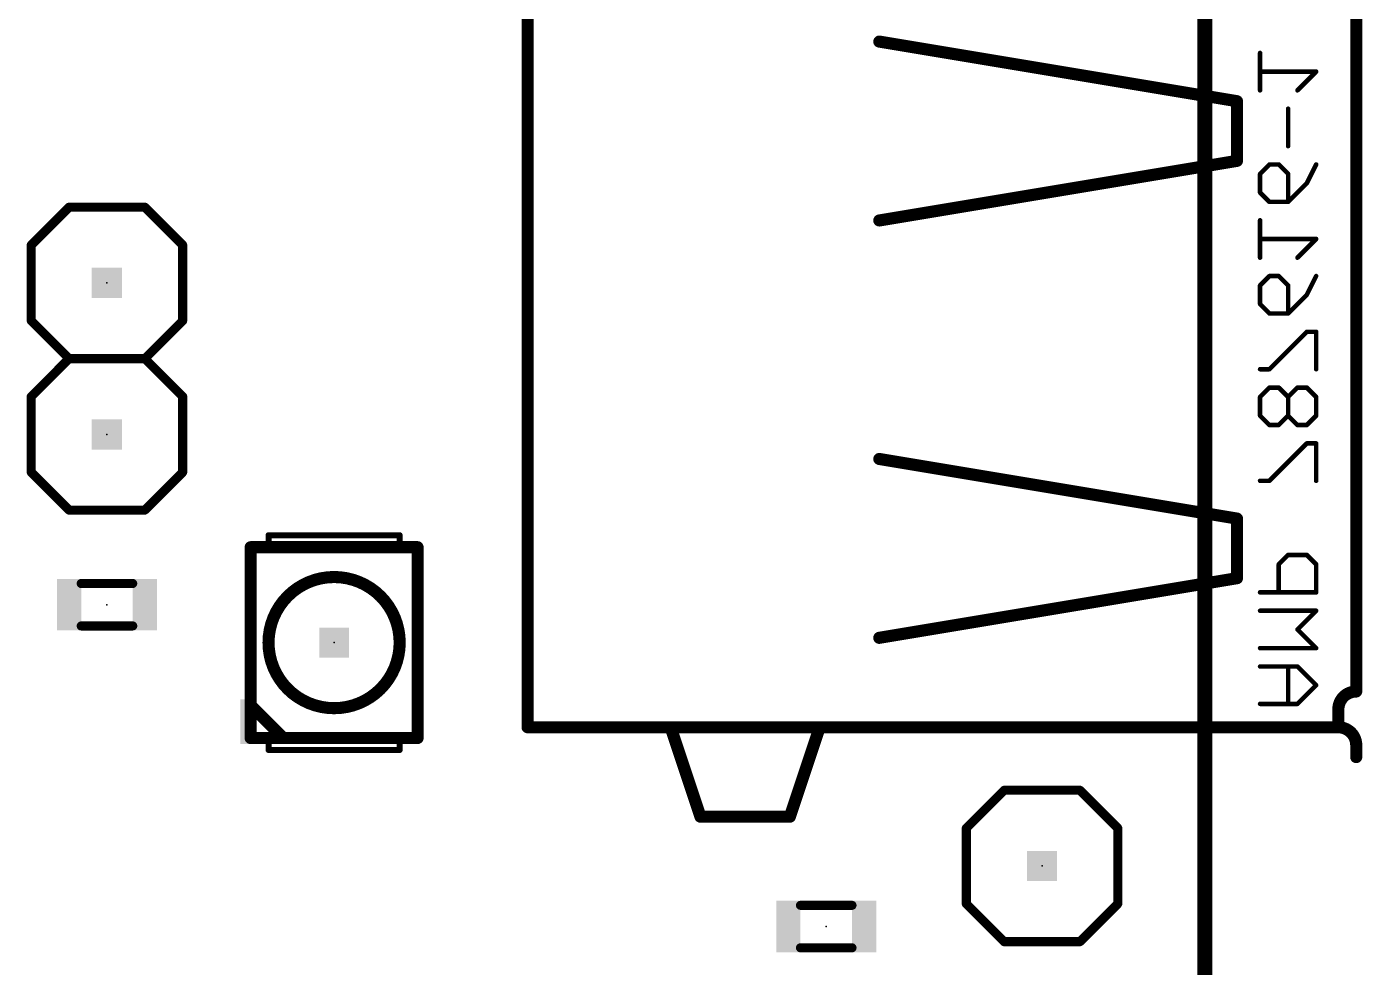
# Model space of a CAD drawing. Extents: x -0.2 to 4.76, y 0.34 to 5.06.
# Drawn here: x 3.622 to 4.504, y 3.186 to 3.807 of the extents above; entities that cross this region are included whole.
import ezdxf

# ---------------------------------------------------------------- set-up
doc = ezdxf.new("R2010")
doc.units = 0
for name, color, linetype in [('21', 253, 'CONTINUOUS'), ('22', 253, 'CONTINUOUS'), ('23', 7, 'CONTINUOUS'), ('24', 7, 'CONTINUOUS'), ('46', 140, 'CONTINUOUS'), ('51', 253, 'CONTINUOUS')]:
    doc.layers.add(name, color=color, linetype=linetype)

# ---------------------------------------------------------------- blocks, each defined once
blk = doc.blocks.new('RECT')
blk.add_solid([(-0.5, -0.5), (0.5, -0.5), (-0.5, 0.5), (0.5, 0.5)])

msp = doc.modelspace()

# ---------------------------------------------------------------- linework, layer by layer
at = {"layer": '21', "const_width": 0.006}
for points in [[(3.65, 3.6875), (3.625, 3.6625)], [(3.65, 3.6875), (3.7, 3.6875)], [(3.7, 3.6875), (3.725, 3.6625)], [(3.625, 3.6625), (3.625, 3.6125)], [(3.725, 3.6625), (3.725, 3.6125)], [(3.625, 3.6125), (3.65, 3.5875)], [(3.725, 3.6125), (3.7, 3.5875)], [(3.65, 3.5875), (3.625, 3.5625)], [(3.7, 3.5875), (3.65, 3.5875)], [(3.65, 3.5875), (3.7, 3.5875)], [(3.7, 3.5875), (3.725, 3.5625)], [(3.625, 3.5625), (3.625, 3.5125)], [(3.725, 3.5625), (3.725, 3.5125)], [(3.625, 3.5125), (3.65, 3.4875)], [(3.725, 3.5125), (3.7, 3.4875)], [(3.7, 3.4875), (3.65, 3.4875)], [(4.2675, 3.3025), (4.2425, 3.2775)], [(4.2675, 3.3025), (4.3175, 3.3025)], [(4.3175, 3.3025), (4.3425, 3.2775)], [(4.2425, 3.2775), (4.2425, 3.2275)], [(4.3425, 3.2775), (4.3425, 3.2275)], [(4.2425, 3.2275), (4.2675, 3.2025)], [(4.3425, 3.2275), (4.3175, 3.2025)], [(4.3175, 3.2025), (4.2675, 3.2025)]]:
    msp.add_lwpolyline(points, dxfattribs=at)
at = {"layer": '21', "const_width": 0.003}
for points in [[(3.65, 3.689, 1), (3.65, 3.686)], [(3.651061, 3.686439, 1), (3.648939, 3.688561)], [(3.701061, 3.688561, 1), (3.698939, 3.686439)], [(3.7, 3.686, 1), (3.7, 3.689)], [(3.6265, 3.6625, 1), (3.6235, 3.6625)], [(3.623939, 3.663561, 1), (3.626061, 3.661439)], [(3.7265, 3.6625, 1), (3.7235, 3.6625)], [(3.723939, 3.661439, 1), (3.726061, 3.663561)], [(3.626061, 3.613561, 1), (3.623939, 3.611439)], [(3.6235, 3.6125, 1), (3.6265, 3.6125)], [(3.7235, 3.6125, 1), (3.7265, 3.6125)], [(3.726061, 3.611439, 1), (3.723939, 3.613561)], [(3.65, 3.589, 1), (3.65, 3.586)], [(3.65, 3.589, 1), (3.65, 3.586)], [(3.651061, 3.586439, 1), (3.648939, 3.588561)], [(3.648939, 3.586439, 1), (3.651061, 3.588561)], [(3.701061, 3.588561, 1), (3.698939, 3.586439)], [(3.698939, 3.588561, 1), (3.701061, 3.586439)], [(3.7, 3.586, 1), (3.7, 3.589)], [(3.7, 3.586, 1), (3.7, 3.589)], [(3.6265, 3.5625, 1), (3.6235, 3.5625)], [(3.623939, 3.563561, 1), (3.626061, 3.561439)], [(3.7265, 3.5625, 1), (3.7235, 3.5625)], [(3.723939, 3.561439, 1), (3.726061, 3.563561)], [(3.626061, 3.513561, 1), (3.623939, 3.511439)], [(3.6235, 3.5125, 1), (3.6265, 3.5125)], [(3.7235, 3.5125, 1), (3.7265, 3.5125)], [(3.726061, 3.511439, 1), (3.723939, 3.513561)], [(3.65, 3.489, 1), (3.65, 3.486)], [(3.648939, 3.486439, 1), (3.651061, 3.488561)], [(3.698939, 3.488561, 1), (3.701061, 3.486439)], [(3.7, 3.486, 1), (3.7, 3.489)], [(4.2675, 3.304, 1), (4.2675, 3.301)], [(4.268561, 3.301439, 1), (4.266439, 3.303561)], [(4.318561, 3.303561, 1), (4.316439, 3.301439)], [(4.3175, 3.301, 1), (4.3175, 3.304)], [(4.244, 3.2775, 1), (4.241, 3.2775)], [(4.241439, 3.278561, 1), (4.243561, 3.276439)], [(4.344, 3.2775, 1), (4.341, 3.2775)], [(4.341439, 3.276439, 1), (4.343561, 3.278561)], [(4.243561, 3.228561, 1), (4.241439, 3.226439)], [(4.241, 3.2275, 1), (4.244, 3.2275)], [(4.341, 3.2275, 1), (4.344, 3.2275)], [(4.343561, 3.226439, 1), (4.341439, 3.228561)], [(4.2675, 3.204, 1), (4.2675, 3.201)], [(4.266439, 3.201439, 1), (4.268561, 3.203561)], [(4.316439, 3.203561, 1), (4.318561, 3.201439)], [(4.3175, 3.201, 1), (4.3175, 3.204)]]:
    msp.add_lwpolyline(points, format="xyb", dxfattribs=at)
at = {"layer": '22'}
for points, const_width in [([(3.952756, 3.344094), (3.952756, 3.855906)], 0.008), ([(4.5, 3.832283), (4.5, 3.367717)], 0.008), ([(4.185039, 3.79685), (4.42126, 3.75748)], 0.008), ([(4.4365, 3.764668), (4.4365, 3.789356)], 0.003), ([(4.473532, 3.777012), (4.4365, 3.777012)], 0.003), ([(4.461188, 3.764668), (4.473532, 3.777012)], 0.003), ([(4.42126, 3.75748), (4.42126, 3.71811)], 0.008), ([(4.455016, 3.727837), (4.455016, 3.752524)], 0.003), ([(4.42126, 3.71811), (4.185039, 3.67874)], 0.008), ([(4.4365, 3.709521), (4.442672, 3.715693)], 0.003), ([(4.442672, 3.715693), (4.448844, 3.715693)], 0.003), ([(4.448844, 3.715693), (4.455016, 3.709521)], 0.003), ([(4.473532, 3.715693), (4.46736, 3.703349)], 0.003), ([(4.4365, 3.697177), (4.4365, 3.709521)], 0.003), ([(4.455016, 3.709521), (4.455016, 3.691005)], 0.003), ([(4.46736, 3.703349), (4.455016, 3.691005)], 0.003), ([(4.442672, 3.691005), (4.4365, 3.697177)], 0.003), ([(4.455016, 3.691005), (4.442672, 3.691005)], 0.003), ([(4.4365, 3.654174), (4.4365, 3.678862)], 0.003), ([(4.473532, 3.666518), (4.4365, 3.666518)], 0.003), ([(4.461188, 3.654174), (4.473532, 3.666518)], 0.003), ([(4.4365, 3.635858), (4.442672, 3.64203)], 0.003), ([(4.442672, 3.64203), (4.448844, 3.64203)], 0.003), ([(4.448844, 3.64203), (4.455016, 3.635858)], 0.003), ([(4.473532, 3.64203), (4.46736, 3.629686)], 0.003), ([(4.4365, 3.623514), (4.4365, 3.635858)], 0.003), ([(4.455016, 3.635858), (4.455016, 3.617342)], 0.003), ([(4.46736, 3.629686), (4.455016, 3.617342)], 0.003), ([(4.442672, 3.617342), (4.4365, 3.623514)], 0.003), ([(4.455016, 3.617342), (4.442672, 3.617342)], 0.003), ([(4.46736, 3.605199), (4.442672, 3.580511)], 0.003), ([(4.473532, 3.605199), (4.46736, 3.605199)], 0.003), ([(4.473532, 3.580511), (4.473532, 3.605199)], 0.003), ([(4.442672, 3.580511), (4.4365, 3.580511)], 0.003), ([(4.442672, 3.568367), (4.4365, 3.562195)], 0.003), ([(4.4365, 3.562195), (4.4365, 3.549851)], 0.003), ([(4.448844, 3.568367), (4.442672, 3.568367)], 0.003), ([(4.455016, 3.562195), (4.448844, 3.568367)], 0.003), ([(4.461188, 3.568367), (4.455016, 3.562195)], 0.003), ([(4.455016, 3.549851), (4.455016, 3.562195)], 0.003), ([(4.46736, 3.568367), (4.461188, 3.568367)], 0.003), ([(4.473532, 3.562195), (4.46736, 3.568367)], 0.003), ([(4.473532, 3.549851), (4.473532, 3.562195)], 0.003), ([(4.4365, 3.549851), (4.442672, 3.54368)], 0.003), ([(4.448844, 3.54368), (4.455016, 3.549851)], 0.003), ([(4.455016, 3.549851), (4.461188, 3.54368)], 0.003), ([(4.46736, 3.54368), (4.473532, 3.549851)], 0.003), ([(4.442672, 3.54368), (4.448844, 3.54368)], 0.003), ([(4.461188, 3.54368), (4.46736, 3.54368)], 0.003), ([(4.46736, 3.531536), (4.442672, 3.506848)], 0.003), ([(4.473532, 3.531536), (4.46736, 3.531536)], 0.003), ([(4.473532, 3.506848), (4.473532, 3.531536)], 0.003), ([(4.42126, 3.48189), (4.185039, 3.52126)], 0.008), ([(4.442672, 3.506848), (4.4365, 3.506848)], 0.003), ([(4.42126, 3.44252), (4.42126, 3.48189)], 0.008), ([(4.455016, 3.457873), (4.448844, 3.451701)], 0.003), ([(4.46736, 3.457873), (4.455016, 3.457873)], 0.003), ([(4.473532, 3.451701), (4.46736, 3.457873)], 0.003), ([(4.448844, 3.451701), (4.448844, 3.433185)], 0.003), ([(4.473532, 3.433185), (4.473532, 3.451701)], 0.003), ([(4.185039, 3.40315), (4.42126, 3.44252)], 0.008), ([(4.4365, 3.433185), (4.473532, 3.433185)], 0.003), ([(4.473532, 3.421041), (4.4365, 3.421041)], 0.003), ([(4.461188, 3.408698), (4.473532, 3.421041)], 0.003), ([(4.473532, 3.396354), (4.461188, 3.408698)], 0.003), ([(4.4365, 3.396354), (4.473532, 3.396354)], 0.003), ([(4.461188, 3.38421), (4.4365, 3.38421)], 0.003), ([(4.455016, 3.359522), (4.455016, 3.38421)], 0.003), ([(4.473532, 3.371866), (4.461188, 3.38421)], 0.003), ([(4.461188, 3.359522), (4.473532, 3.371866)], 0.003), ([(4.4365, 3.359522), (4.461188, 3.359522)], 0.003), ([(4.488189, 3.355906), (4.488189, 3.344094)], 0.008), ([(4.047244, 3.344094), (3.952756, 3.344094)], 0.008), ([(4.145669, 3.344094), (4.047244, 3.344094)], 0.008), ([(4.047244, 3.344094), (4.066929, 3.285039)], 0.008), ([(4.125984, 3.285039), (4.145669, 3.344094)], 0.008), ([(4.488189, 3.344094), (4.145669, 3.344094)], 0.008), ([(4.5, 3.332283), (4.5, 3.324409)], 0.008), ([(4.066929, 3.285039), (4.125984, 3.285039)], 0.008)]:
    msp.add_lwpolyline(points, dxfattribs=dict(at, const_width=const_width))
for points, const_width in [([(4.185368, 3.798823, 1), (4.184711, 3.794878)], 0.004), ([(4.43725, 3.789356, 1), (4.43575, 3.789356)], 0.0015), ([(4.4365, 3.777762, 1), (4.4365, 3.776262)], 0.0015), ([(4.474062, 3.776482, 1), (4.473001, 3.777542)], 0.0015), ([(4.473532, 3.776262, 1), (4.473532, 3.777762)], 0.0015), ([(4.42326, 3.75748, 1), (4.41926, 3.75748)], 0.004), ([(4.420931, 3.755508, 1), (4.421589, 3.759453)], 0.004), ([(4.43575, 3.764668, 1), (4.43725, 3.764668)], 0.0015), ([(4.460657, 3.765199, 1), (4.461718, 3.764138)], 0.0015), ([(4.455766, 3.752524, 1), (4.454266, 3.752524)], 0.0015), ([(4.421589, 3.716137, 1), (4.420931, 3.720083)], 0.004), ([(4.454266, 3.727837, 1), (4.455766, 3.727837)], 0.0015), ([(4.41926, 3.71811, 1), (4.42326, 3.71811)], 0.004), ([(4.442672, 3.716443, 1), (4.442672, 3.714943)], 0.0015), ([(4.443202, 3.715163, 1), (4.442142, 3.716223)], 0.0015), ([(4.449374, 3.716223, 1), (4.448314, 3.715163)], 0.0015), ([(4.448844, 3.714943, 1), (4.448844, 3.716443)], 0.0015), ([(4.474202, 3.715358, 1), (4.472861, 3.716028)], 0.0015), ([(4.43725, 3.709521, 1), (4.43575, 3.709521)], 0.0015), ([(4.43597, 3.710051, 1), (4.43703, 3.708991)], 0.0015), ([(4.455766, 3.709521, 1), (4.454266, 3.709521)], 0.0015), ([(4.454485, 3.708991, 1), (4.455546, 3.710051)], 0.0015), ([(4.466689, 3.703685, 1), (4.46803, 3.703014)], 0.0015), ([(4.46789, 3.702819, 1), (4.466829, 3.703879)], 0.0015), ([(4.43703, 3.697707, 1), (4.43597, 3.696647)], 0.0015), ([(4.43575, 3.697177, 1), (4.43725, 3.697177)], 0.0015), ([(4.442672, 3.691755, 1), (4.442672, 3.690255)], 0.0015), ([(4.442142, 3.690475, 1), (4.443202, 3.691536)], 0.0015), ([(4.454485, 3.691536, 1), (4.455546, 3.690475)], 0.0015), ([(4.454266, 3.691005, 1), (4.455766, 3.691005)], 0.0015), ([(4.455016, 3.690255, 1), (4.455016, 3.691755)], 0.0015), ([(4.184711, 3.680713, 1), (4.185368, 3.676767)], 0.004), ([(4.43725, 3.678862, 1), (4.43575, 3.678862)], 0.0015), ([(4.4365, 3.667268, 1), (4.4365, 3.665768)], 0.0015), ([(4.474062, 3.665987, 1), (4.473001, 3.667048)], 0.0015), ([(4.473532, 3.665768, 1), (4.473532, 3.667268)], 0.0015), ([(4.43575, 3.654174, 1), (4.43725, 3.654174)], 0.0015), ([(4.460657, 3.654704, 1), (4.461718, 3.653644)], 0.0015), ([(4.442672, 3.64278, 1), (4.442672, 3.64128)], 0.0015), ([(4.443202, 3.6415, 1), (4.442142, 3.64256)], 0.0015), ([(4.449374, 3.64256, 1), (4.448314, 3.6415)], 0.0015), ([(4.448844, 3.64128, 1), (4.448844, 3.64278)], 0.0015), ([(4.474202, 3.641695, 1), (4.472861, 3.642366)], 0.0015), ([(4.43725, 3.635858, 1), (4.43575, 3.635858)], 0.0015), ([(4.43597, 3.636388, 1), (4.43703, 3.635328)], 0.0015), ([(4.455766, 3.635858, 1), (4.454266, 3.635858)], 0.0015), ([(4.454485, 3.635328, 1), (4.455546, 3.636388)], 0.0015), ([(4.466689, 3.630022, 1), (4.46803, 3.629351)], 0.0015), ([(4.46789, 3.629156, 1), (4.466829, 3.630217)], 0.0015), ([(4.43703, 3.624045, 1), (4.43597, 3.622984)], 0.0015), ([(4.43575, 3.623514, 1), (4.43725, 3.623514)], 0.0015), ([(4.442672, 3.618092, 1), (4.442672, 3.616592)], 0.0015), ([(4.442142, 3.616812, 1), (4.443202, 3.617873)], 0.0015), ([(4.454485, 3.617873, 1), (4.455546, 3.616812)], 0.0015), ([(4.454266, 3.617342, 1), (4.455766, 3.617342)], 0.0015), ([(4.455016, 3.616592, 1), (4.455016, 3.618092)], 0.0015), ([(4.46736, 3.605949, 1), (4.46736, 3.604449)], 0.0015), ([(4.46789, 3.604668, 1), (4.466829, 3.605729)], 0.0015), ([(4.474282, 3.605199, 1), (4.472782, 3.605199)], 0.0015), ([(4.473532, 3.604449, 1), (4.473532, 3.605949)], 0.0015), ([(4.4365, 3.581261, 1), (4.4365, 3.579761)], 0.0015), ([(4.442142, 3.581041, 1), (4.443202, 3.579981)], 0.0015), ([(4.442672, 3.579761, 1), (4.442672, 3.581261)], 0.0015), ([(4.472782, 3.580511, 1), (4.474282, 3.580511)], 0.0015), ([(4.43725, 3.562195, 1), (4.43575, 3.562195)], 0.0015), ([(4.43597, 3.562726, 1), (4.43703, 3.561665)], 0.0015), ([(4.442672, 3.569117, 1), (4.442672, 3.567617)], 0.0015), ([(4.443202, 3.567837, 1), (4.442142, 3.568898)], 0.0015), ([(4.449374, 3.568898, 1), (4.448314, 3.567837)], 0.0015), ([(4.448844, 3.567617, 1), (4.448844, 3.569117)], 0.0015), ([(4.454485, 3.562726, 1), (4.455546, 3.561665)], 0.0015), ([(4.455766, 3.562195, 1), (4.454266, 3.562195)], 0.0015), ([(4.454485, 3.561665, 1), (4.455546, 3.562726)], 0.0015), ([(4.461188, 3.569117, 1), (4.461188, 3.567617)], 0.0015), ([(4.461718, 3.567837, 1), (4.460657, 3.568898)], 0.0015), ([(4.46789, 3.568898, 1), (4.466829, 3.567837)], 0.0015), ([(4.46736, 3.567617, 1), (4.46736, 3.569117)], 0.0015), ([(4.474282, 3.562195, 1), (4.472782, 3.562195)], 0.0015), ([(4.473001, 3.561665, 1), (4.474062, 3.562726)], 0.0015), ([(4.43703, 3.550382, 1), (4.43597, 3.549321)], 0.0015), ([(4.43575, 3.549851, 1), (4.43725, 3.549851)], 0.0015), ([(4.455546, 3.550382, 1), (4.454485, 3.549321)], 0.0015), ([(4.454266, 3.549851, 1), (4.455766, 3.549851)], 0.0015), ([(4.455546, 3.549321, 1), (4.454485, 3.550382)], 0.0015), ([(4.472782, 3.549851, 1), (4.474282, 3.549851)], 0.0015), ([(4.474062, 3.549321, 1), (4.473001, 3.550382)], 0.0015), ([(4.442672, 3.54443, 1), (4.442672, 3.54293)], 0.0015), ([(4.442142, 3.543149, 1), (4.443202, 3.54421)], 0.0015), ([(4.448314, 3.54421, 1), (4.449374, 3.543149)], 0.0015), ([(4.448844, 3.54293, 1), (4.448844, 3.54443)], 0.0015), ([(4.461188, 3.54443, 1), (4.461188, 3.54293)], 0.0015), ([(4.460657, 3.543149, 1), (4.461718, 3.54421)], 0.0015), ([(4.466829, 3.54421, 1), (4.46789, 3.543149)], 0.0015), ([(4.46736, 3.54293, 1), (4.46736, 3.54443)], 0.0015), ([(4.46736, 3.532286, 1), (4.46736, 3.530786)], 0.0015), ([(4.46789, 3.531005, 1), (4.466829, 3.532066)], 0.0015), ([(4.474282, 3.531536, 1), (4.472782, 3.531536)], 0.0015), ([(4.473532, 3.530786, 1), (4.473532, 3.532286)], 0.0015), ([(4.185368, 3.523233, 1), (4.184711, 3.519287)], 0.004), ([(4.4365, 3.507598, 1), (4.4365, 3.506098)], 0.0015), ([(4.442142, 3.507378, 1), (4.443202, 3.506318)], 0.0015), ([(4.442672, 3.506098, 1), (4.442672, 3.507598)], 0.0015), ([(4.472782, 3.506848, 1), (4.474282, 3.506848)], 0.0015), ([(4.42326, 3.48189, 1), (4.41926, 3.48189)], 0.004), ([(4.420931, 3.479917, 1), (4.421589, 3.483863)], 0.004), ([(4.455016, 3.458623, 1), (4.455016, 3.457123)], 0.0015), ([(4.455546, 3.457343, 1), (4.454485, 3.458403)], 0.0015), ([(4.46789, 3.458403, 1), (4.466829, 3.457343)], 0.0015), ([(4.46736, 3.457123, 1), (4.46736, 3.458623)], 0.0015), ([(4.449594, 3.451701, 1), (4.448094, 3.451701)], 0.0015), ([(4.448314, 3.452231, 1), (4.449374, 3.451171)], 0.0015), ([(4.474282, 3.451701, 1), (4.472782, 3.451701)], 0.0015), ([(4.473001, 3.451171, 1), (4.474062, 3.452231)], 0.0015), ([(4.41926, 3.44252, 1), (4.42326, 3.44252)], 0.004), ([(4.421589, 3.440547, 1), (4.420931, 3.444492)], 0.004), ([(4.4365, 3.433935, 1), (4.4365, 3.432435)], 0.0015), ([(4.448094, 3.433185, 1), (4.449594, 3.433185)], 0.0015), ([(4.472782, 3.433185, 1), (4.474282, 3.433185)], 0.0015), ([(4.473532, 3.432435, 1), (4.473532, 3.433935)], 0.0015), ([(4.4365, 3.421791, 1), (4.4365, 3.420291)], 0.0015), ([(4.474062, 3.420511, 1), (4.473001, 3.421572)], 0.0015), ([(4.473532, 3.420291, 1), (4.473532, 3.421791)], 0.0015), ([(4.184711, 3.405122, 1), (4.185368, 3.401177)], 0.004), ([(4.461718, 3.409228, 1), (4.460657, 3.408167)], 0.0015), ([(4.460657, 3.409228, 1), (4.461718, 3.408167)], 0.0015), ([(4.4365, 3.397104, 1), (4.4365, 3.395604)], 0.0015), ([(4.473001, 3.395823, 1), (4.474062, 3.396884)], 0.0015), ([(4.473532, 3.395604, 1), (4.473532, 3.397104)], 0.0015), ([(4.4365, 3.38496, 1), (4.4365, 3.38346)], 0.0015), ([(4.455766, 3.38421, 1), (4.454266, 3.38421)], 0.0015), ([(4.461718, 3.38474, 1), (4.460657, 3.38368)], 0.0015), ([(4.461188, 3.38346, 1), (4.461188, 3.38496)], 0.0015), ([(4.474062, 3.371336, 1), (4.473001, 3.372396)], 0.0015), ([(4.473001, 3.371336, 1), (4.474062, 3.372396)], 0.0015), ([(4.5, 3.367717, 0.414116), (4.488185, 3.355906)], 0.008), ([(4.498, 3.367717, 1), (4.502, 3.367717)], 0.004), ([(4.5, 3.365717, 1), (4.5, 3.369717)], 0.004), ([(4.4365, 3.360272, 1), (4.4365, 3.358772)], 0.0015), ([(4.460657, 3.360053, 1), (4.461718, 3.358992)], 0.0015), ([(4.461188, 3.358772, 1), (4.461188, 3.360272)], 0.0015), ([(4.454266, 3.359522, 1), (4.455766, 3.359522)], 0.0015), ([(4.486185, 3.355906, 1), (4.490185, 3.355905)], 0.004), ([(4.490189, 3.355906, 1), (4.486189, 3.355906)], 0.004), ([(3.952756, 3.346094, 1), (3.952756, 3.342094)], 0.004), ([(3.950756, 3.344094, 1), (3.954756, 3.344094)], 0.004), ([(4.047244, 3.346094, 1), (4.047244, 3.342094)], 0.004), ([(4.049141, 3.344727, 1), (4.045347, 3.343462)], 0.004), ([(4.047244, 3.342094, 1), (4.047244, 3.346094)], 0.004), ([(4.145669, 3.346094, 1), (4.145669, 3.342094)], 0.004), ([(4.147567, 3.343462, 1), (4.143772, 3.344727)], 0.004), ([(4.145669, 3.342094, 1), (4.145669, 3.346094)], 0.004), ([(4.5, 3.332283, 0.414214), (4.488189, 3.344094)], 0.008), ([(4.488189, 3.346094, 1), (4.488189, 3.342094)], 0.004), ([(4.486189, 3.344094, 1), (4.490189, 3.344094)], 0.004), ([(4.488189, 3.342094, 1), (4.488189, 3.346094)], 0.004), ([(4.502, 3.332283, 1), (4.498, 3.332283)], 0.004), ([(4.498, 3.332283, 1), (4.502, 3.332283)], 0.004), ([(4.498, 3.324409, 1), (4.502, 3.324409)], 0.004), ([(4.066929, 3.287039, 1), (4.066929, 3.283039)], 0.004), ([(4.065032, 3.284407, 1), (4.068827, 3.285672)], 0.004), ([(4.124087, 3.285672, 1), (4.127882, 3.284407)], 0.004), ([(4.125984, 3.283039, 1), (4.125984, 3.287039)], 0.004)]:
    msp.add_lwpolyline(points, format="xyb", dxfattribs=dict(at, const_width=const_width))
at = {"layer": '23'}
for p in [(3.675, 3.6375), (3.675, 3.5375), (3.675, 3.425), (3.825, 3.4), (4.2925, 3.2525), (4.15, 3.2125)]:
    msp.add_point(p, dxfattribs=at)
at = {"layer": '24'}
msp.add_point((4.5, 3.6), dxfattribs=at)
at = {"layer": '46', "const_width": 0.01}
msp.add_lwpolyline([(4.4, 5.05), (4.4, 0.35)], dxfattribs=at)
at = {"layer": '51'}
for points, const_width in [([(3.781693, 3.462992), (3.769882, 3.462992)], 0.008), ([(3.769882, 3.462992), (3.769882, 3.358661)], 0.008), ([(3.868307, 3.462992), (3.781693, 3.462992)], 0.008), ([(3.781693, 3.462992), (3.781693, 3.470866)], 0.004), ([(3.781693, 3.470866), (3.868307, 3.470866)], 0.004), ([(3.880118, 3.462992), (3.868307, 3.462992)], 0.008), ([(3.868307, 3.470866), (3.868307, 3.462992)], 0.004), ([(3.880118, 3.337008), (3.880118, 3.462992)], 0.008), ([(3.692008, 3.439016), (3.657992, 3.439016)], 0.006), ([(3.657992, 3.410984), (3.692008, 3.410984)], 0.006), ([(3.769882, 3.358661), (3.769882, 3.337008)], 0.008), ([(3.791535, 3.337008), (3.769882, 3.358661)], 0.008), ([(3.769882, 3.337008), (3.781693, 3.337008)], 0.008), ([(3.781693, 3.337008), (3.791535, 3.337008)], 0.008), ([(3.781693, 3.337008), (3.781693, 3.329134)], 0.004), ([(3.791535, 3.337008), (3.868307, 3.337008)], 0.008), ([(3.868307, 3.337008), (3.880118, 3.337008)], 0.008), ([(3.868307, 3.329134), (3.868307, 3.337008)], 0.004), ([(3.781693, 3.329134), (3.868307, 3.329134)], 0.004), ([(4.167008, 3.226516), (4.132992, 3.226516)], 0.006), ([(4.132992, 3.198484), (4.167008, 3.198484)], 0.006)]:
    msp.add_lwpolyline(points, dxfattribs=dict(at, const_width=const_width))
for points, const_width in [([(3.769882, 3.464992, 1), (3.769882, 3.460992)], 0.004), ([(3.771882, 3.462992, 1), (3.767882, 3.462992)], 0.004), ([(3.781693, 3.464992, 1), (3.781693, 3.460992)], 0.004), ([(3.782693, 3.470866, 1), (3.780693, 3.470866)], 0.002), ([(3.781693, 3.471866, 1), (3.781693, 3.469866)], 0.002), ([(3.781693, 3.460992, 1), (3.781693, 3.464992)], 0.004), ([(3.868307, 3.464992, 1), (3.868307, 3.460992)], 0.004), ([(3.869307, 3.470866, 1), (3.867307, 3.470866)], 0.002), ([(3.868307, 3.460992, 1), (3.868307, 3.464992)], 0.004), ([(3.868307, 3.469866, 1), (3.868307, 3.471866)], 0.002), ([(3.882118, 3.462992, 1), (3.878118, 3.462992)], 0.004), ([(3.880118, 3.460992, 1), (3.880118, 3.464992)], 0.004), ([(3.780693, 3.462992, 1), (3.782693, 3.462992)], 0.002), ([(3.867307, 3.462992, 1), (3.869307, 3.462992)], 0.002), ([(3.657992, 3.440516, 1), (3.657992, 3.437516)], 0.003), ([(3.692008, 3.437516, 1), (3.692008, 3.440516)], 0.003), ([(3.825, 3.356693, 1), (3.825, 3.443307, 1), (3.825, 3.356693)], 0.008), ([(3.657992, 3.412484, 1), (3.657992, 3.409484)], 0.003), ([(3.692008, 3.409484, 1), (3.692008, 3.412484)], 0.003), ([(3.771296, 3.360076, 1), (3.768468, 3.357247)], 0.004), ([(3.771882, 3.358661, 1), (3.767882, 3.358661)], 0.004), ([(3.767882, 3.358661, 1), (3.771882, 3.358661)], 0.004), ([(3.769882, 3.339008, 1), (3.769882, 3.335008)], 0.004), ([(3.767882, 3.337008, 1), (3.771882, 3.337008)], 0.004), ([(3.781693, 3.339008, 1), (3.781693, 3.335008)], 0.004), ([(3.781693, 3.335008, 1), (3.781693, 3.339008)], 0.004), ([(3.782693, 3.337008, 1), (3.780693, 3.337008)], 0.002), ([(3.791535, 3.339008, 1), (3.791535, 3.335008)], 0.004), ([(3.790121, 3.335594, 1), (3.79295, 3.338422)], 0.004), ([(3.791535, 3.335008, 1), (3.791535, 3.339008)], 0.004), ([(3.868307, 3.339008, 1), (3.868307, 3.335008)], 0.004), ([(3.868307, 3.335008, 1), (3.868307, 3.339008)], 0.004), ([(3.869307, 3.337008, 1), (3.867307, 3.337008)], 0.002), ([(3.878118, 3.337008, 1), (3.882118, 3.337008)], 0.004), ([(3.880118, 3.335008, 1), (3.880118, 3.339008)], 0.004), ([(3.781693, 3.330134, 1), (3.781693, 3.328134)], 0.002), ([(3.780693, 3.329134, 1), (3.782693, 3.329134)], 0.002), ([(3.867307, 3.329134, 1), (3.869307, 3.329134)], 0.002), ([(3.868307, 3.328134, 1), (3.868307, 3.330134)], 0.002), ([(4.132992, 3.228016, 1), (4.132992, 3.225016)], 0.003), ([(4.167008, 3.225016, 1), (4.167008, 3.228016)], 0.003), ([(4.132992, 3.199984, 1), (4.132992, 3.196984)], 0.003), ([(4.167008, 3.196984, 1), (4.167008, 3.199984)], 0.003)]:
    msp.add_lwpolyline(points, format="xyb", dxfattribs=dict(at, const_width=const_width))

# ---------------------------------------------------------------- block references
at = {"layer": '21'}
for p, xscale, yscale in [((3.825, 3.4), 0.019685, 0.019685), ((3.767421, 3.347835), 0.008858, 0.029528)]:
    msp.add_blockref('RECT', p, dxfattribs=dict(at, xscale=xscale, yscale=yscale))
at = {"layer": '51'}
for p, xscale, yscale in [((3.675, 3.6375), 0.02, 0.02), ((3.675, 3.5375), 0.02, 0.02), ((3.65, 3.425), 0.016, 0.034), ((3.7, 3.425), 0.016, 0.034), ((4.2925, 3.2525), 0.02, 0.02), ((4.125, 3.2125), 0.016, 0.034), ((4.175, 3.2125), 0.016, 0.034)]:
    msp.add_blockref('RECT', p, dxfattribs=dict(at, xscale=xscale, yscale=yscale))

doc.saveas('drawing.dxf')
